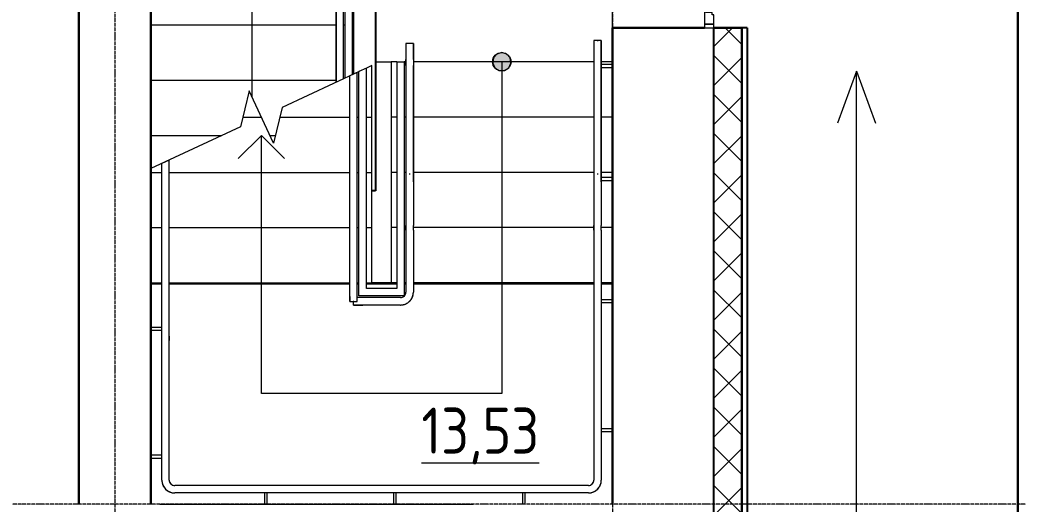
# Model space of a CAD drawing. Header units: millimetres. Extents: x -695119 to 412940, y -249585 to 622758.
# Drawn here: x -85131 to -79714, y 553760 to 556387 of the extents above; entities that cross this region are included whole.
import ezdxf

# ---------------------------------------------------------------- set-up
doc = ezdxf.new("R2010")
doc.units = ezdxf.units.MM
for name, pattern in [('ADSK_Линия сетки', [25, 20, -2.5, 0, -2.5]), ('ADSK_Штриховая_ш2 п1_5', [4.5, 3, -1.5]), ('ADSK_Штриховая_ш3 п1_5', [4.5, 3, -1.5])]:
    doc.linetypes.add(name, pattern=pattern)
for name, color, linetype, lineweight in [('Балясины', 7, 'Continuous', 9), ('Двери', 8, 'Continuous', 9), ('Каркас_Импост', 8, 'Continuous', 9), ('Лестницы', 8, 'Continuous', 9), ('Линии', 7, 'Continuous', 9), ('Марки помещений', 8, 'Continuous', 20), ('Монтажный зазор', 8, 'Continuous', 9), ('Ограждение', 8, 'Continuous', 9), ('Оси', 252, 'Continuous', 9), ('Остекление', 8, 'Continuous', 9), ('Открывание', 8, 'ADSK_Штриховая_ш2 п1_5', 9), ('Панель', 252, 'Continuous', 30), ('Перекрытия', 7, 'Continuous', 18), ('Поручни', 8, 'Continuous', 9), ('Стены разрез', 7, 'Continuous', 30), ('Стены штриховка', 7, 'Continuous', 9), ('Стрелки вверх', 7, 'Continuous', 18), ('Типовые аннотации', 8, 'Continuous', 18), ('Элементы узлов', 8, 'Continuous', 18)]:
    doc.layers.add(name, color=color, linetype=linetype, lineweight=lineweight)
doc.layers.add('Стены', color=194, linetype='Continuous')
doc.styles.add('GOST Common_2', font='', dxfattribs={"width": 0.9, "height": 250})
doc.styles.get('GOST Common_2').set_extended_font_data('GOST type B')

# ---------------------------------------------------------------- blocks, each defined once
blk = doc.blocks.new('Дверь_Alumark_двупольная_S50 - Ш_1_5_Наруж_1720х2200 Л-3897211-План 1 этажа смеж')
at = {"layer": 'Каркас_Импост'}
for p, q in [((-666, 275), (-715, 275)), ((-715, 275), (-715, 225)), ((-666, 267), (-666, 275)), ((916, 275), (916, 267)), ((965, 275), (916, 275)), ((965, 225), (965, 275)), ((-715, 225), (-643, 225)), ((-652, 267), (-666, 267)), ((-652, 233), (-652, 267)), ((-643, 233), (-652, 233)), ((-643, 225), (-643, 233)), ((902, 233), (893, 233)), ((893, 233), (893, 225)), ((893, 225), (965, 225)), ((916, 267), (902, 267)), ((902, 267), (902, 233))]:
    blk.add_line(p, q, dxfattribs=at)
at = {"layer": 'Монтажный зазор'}
for p, q in [((-735, 275), (-735, 225)), ((-715, 275), (-735, 275)), ((-715, 225), (-715, 275)), ((985, 275), (965, 275)), ((965, 275), (965, 225)), ((985, 225), (985, 275)), ((-735, 225), (-715, 225)), ((965, 225), (985, 225))]:
    blk.add_line(p, q, dxfattribs=at)
at = {"layer": 'Остекление'}
for p, q in [((863, 369), (863, 1421)), ((863, 1421), (884, 1421)), ((884, 1421), (884, 369)), ((-634, 621), (-634, 369)), ((-613, 621), (-634, 621)), ((-613, 369), (-613, 621)), ((-634, 369), (-613, 369)), ((884, 369), (863, 369))]:
    blk.add_line(p, q, dxfattribs=at)
at = {"layer": 'Открывание'}
for centre, radius, start, end in [((911, 293), 1186, 90.8696, 180), ((-661, 293), 386, 360, 87.3272)]:
    blk.add_arc(centre, radius, start, end, dxfattribs=at)
at = {"layer": 'Панель'}
for p, q in [((851, 1479), (843, 1479)), ((843, 1479), (843, 1403)), ((885, 1488), (851, 1488)), ((851, 1488), (851, 1479)), ((893, 1497), (885, 1497)), ((885, 1497), (885, 1488)), ((893, 1403), (893, 1497)), ((863, 1403), (863, 1421)), ((863, 1421), (884, 1421)), ((884, 1421), (884, 1403)), ((843, 1403), (863, 1403)), ((884, 1403), (893, 1403)), ((-635, 679), (-643, 679)), ((-643, 679), (-643, 603)), ((-601, 688), (-635, 688)), ((-635, 688), (-635, 679)), ((-593, 697), (-601, 697)), ((-601, 697), (-601, 688)), ((-593, 603), (-593, 697)), ((-634, 603), (-643, 603)), ((-634, 621), (-634, 603)), ((-613, 621), (-634, 621)), ((-613, 603), (-613, 621)), ((-593, 603), (-613, 603)), ((-643, 387), (-643, 293)), ((-634, 387), (-643, 387)), ((-634, 369), (-634, 387)), ((-613, 387), (-613, 369)), ((-593, 387), (-613, 387)), ((-593, 311), (-593, 387)), ((843, 387), (843, 311)), ((843, 387), (863, 387)), ((863, 387), (863, 369)), ((884, 387), (893, 387)), ((884, 369), (884, 387)), ((893, 293), (893, 387)), ((-613, 369), (-634, 369)), ((863, 369), (884, 369)), ((-643, 293), (-635, 293)), ((-635, 293), (-635, 302)), ((-635, 302), (-601, 302)), ((-601, 302), (-601, 311)), ((-601, 311), (-593, 311)), ((843, 311), (851, 311)), ((851, 311), (851, 302)), ((851, 302), (885, 302)), ((885, 302), (885, 293)), ((885, 293), (893, 293))]:
    blk.add_line(p, q, dxfattribs=at)
at = {"layer": 'Панель', "lineweight": 9}
for p, q in [((843, 1403), (843, 387)), ((893, 387), (893, 1403)), ((-643, 603), (-643, 387)), ((-593, 387), (-593, 603))]:
    blk.add_line(p, q, dxfattribs=at)
blk = doc.blocks.new('Ограждение - Ограждение-533052-План 1 этажа смеж')
at = {"layer": 'Поручни'}
for p, q in [((25929, 17726.1), (25889, 17707.4)), ((25929, 17726.1), (25889, 17707.4)), ((25929, 16530.3), (25929, 17726.1)), ((26094, 17760.3), (26134, 17760.3)), ((26094, 17760.3), (26094, 16860.3)), ((26134, 17760.3), (26134, 16860.3)), ((25889, 16490.3), (25889, 17707.4)), ((26094, 16860.3), (26094, 16530.3)), ((26134, 16860.3), (26134, 16490.3)), ((26094, 16530.3), (25929, 16530.3)), ((26134, 16490.3), (25889, 16490.3))]:
    blk.add_line(p, q, dxfattribs=at)
blk = doc.blocks.new('Тип верхнего поручня - Верхний поручень_Внутренний_-533061-План 1 этажа смеж')
at = {"layer": 'Ограждение'}
for p, q in [((26144, 17860.3), (26144, 17773.1)), ((26166.4, 17860.3), (26161.7, 17860.3)), ((26184, 17773.1), (26184, 17860.3)), ((26144, 17739.4), (26144, 17109.7)), ((26184, 17109.7), (26184, 17739.4)), ((26166.1, 17151), (26161.9, 17151))]:
    blk.add_line(p, q, dxfattribs=at)
at = {"layer": 'Ограждение', "flags": 128}
for points in [[(26144, 17739.4), (26144, 17741.9), (26144, 17744.4), (26144, 17747), (26144, 17749.6), (26144, 17752.2), (26144, 17754.9), (26144, 17757.6), (26144, 17760.4), (26144, 17763.1), (26144, 17765.9), (26144, 17768.7), (26144, 17771.5), (26144, 17773.1)], [(26184, 17773.1), (26184, 17770.3), (26184, 17767.5), (26184, 17764.7), (26184, 17762), (26184, 17759.2), (26184, 17756.5), (26184, 17753.8), (26184, 17751.1), (26184, 17748.5), (26184, 17745.9), (26184, 17743.3), (26184, 17740.8), (26184, 17739.4)]]:
    blk.add_lwpolyline(points, dxfattribs=at)
blk = doc.blocks.new('Тип верхнего поручня - Верхний поручень_Внутренний_-V5-План 1 этажа смеж')
at = {"layer": 'Ограждение'}
for p, q in [((26164, 17860.3), (26144, 17860.3)), ((26144, 17860.3), (26144, 17773.1)), ((26184, 17860.3), (26164.3, 17860.3)), ((26184, 17860.3), (26184, 17773.1)), ((26144, 17773.1), (26144, 17749)), ((26184, 17773.1), (26184, 17749)), ((26144, 17749), (26144, 16871.5)), ((26184, 17749), (26184, 16871.5)), ((25879, 17702.7), (25839, 17684.1)), ((25839, 16486.2), (25839, 17684.1)), ((25879, 16486.2), (25879, 17702.7)), ((26144, 16847.4), (26144, 16871.5)), ((26144, 16847.4), (26144, 16510.3)), ((26184, 16847.4), (26184, 16871.5)), ((26184, 16847.4), (26184, 16510.3)), ((25839, 16486.2), (25839, 16460.3)), ((25909, 16480.3), (25879, 16480.3)), ((26114, 16480.3), (25909, 16480.3)), ((25909, 16440.3), (25859, 16440.3)), ((26114, 16440.3), (25909, 16440.3))]:
    blk.add_line(p, q, dxfattribs=at)
for radius in [30, 70]:
    blk.add_arc((26114, 16510.3), radius, 270, 0, dxfattribs=at)
blk = doc.blocks.new('Тип перил - Перила_Внутренний_-1136443-План 1 этажа смеж')
at = {"layer": 'Ограждение'}
for p, q in [((26144, 16871.5), (26144, 16861.9)), ((26184, 16861.9), (26184, 16871.5)), ((25839, 16486.2), (25839, 16460.3)), ((25879, 16460.3), (25879, 16486.2)), ((25909, 16480.3), (25879, 16480.3)), ((25859, 16460.3), (25859, 16457.9)), ((25859, 16440.3), (25909, 16440.3))]:
    blk.add_line(p, q, dxfattribs=at)
at = {"layer": 'Ограждение', "flags": 128}
for points in [[(26144, 16861.9), (26144, 16860.8), (26144, 16859.7), (26144, 16858.6), (26144, 16857.5), (26144, 16856.4), (26144, 16855.2), (26144, 16854.1), (26144, 16852.9), (26144, 16851.7), (26144, 16850.5), (26144, 16849.3), (26144, 16848.1), (26144, 16847.4)], [(26184, 16847.4), (26184, 16848.6), (26184, 16849.8), (26184, 16851), (26184, 16852.2), (26184, 16853.4), (26184, 16854.6), (26184, 16855.7), (26184, 16856.9), (26184, 16858), (26184, 16859.1), (26184, 16860.2), (26184, 16861.3), (26184, 16861.9)], [(26114, 16440.3), (26116.8, 16440.3), (26119.6, 16440.5), (26122.4, 16440.8), (26125.2, 16441.2), (26127.9, 16441.7), (26130.7, 16442.3), (26133.4, 16443), (26136, 16443.8), (26138.7, 16444.8), (26141.3, 16445.8), (26143.8, 16446.9), (26146.3, 16448.2), (26148.8, 16449.5), (26151.2, 16451), (26153.5, 16452.5), (26155.8, 16454.1), (26158, 16455.8), (26160.2, 16457.6), (26162.2, 16459.5), (26164.2, 16461.5), (26166.1, 16463.5), (26168, 16465.7), (26169.7, 16467.9), (26171.4, 16470.1), (26172.9, 16472.4), (26174.4, 16474.8), (26175.8, 16477.3), (26177, 16479.8), (26178.2, 16482.3), (26179.3, 16484.9), (26180.2, 16487.5), (26181.1, 16490.2), (26181.8, 16492.9), (26182.5, 16495.6), (26183, 16498.4), (26183.4, 16501.1), (26183.7, 16503.9), (26183.9, 16506.7), (26184, 16509.5)], [(25861.1, 16460.3), (25859, 16460.3), (25857, 16460.3)]]:
    blk.add_lwpolyline(points, dxfattribs=at)
blk = doc.blocks.new('Тип перил - Перила_Внутренний_-V36-План 1 этажа смеж')
at = {"layer": 'Ограждение'}
for p, q in [((26144, 16847.4), (26144, 16871.5)), ((26184, 16847.4), (26184, 16871.5)), ((25839, 16460.3), (25839, 16486.2)), ((25879, 16460.3), (25879, 16486.2)), ((25909, 16480.3), (25879, 16480.3)), ((25839, 16460.3), (25879, 16460.3)), ((25859, 16440.3), (25859, 16460.3)), ((25909, 16440.3), (25859, 16440.3))]:
    blk.add_line(p, q, dxfattribs=at)
for start, end in [(270, 309.7649), (320.2351, 0)]:
    blk.add_arc((26114, 16510.3), 30, start, end, dxfattribs=at)
blk = doc.blocks.new('Ограждение - Ограждение-2091208-План 1 этажа смеж')
at = {"layer": 'Поручни'}
for p, q in [((25814.4, 19760.3), (25854.4, 19760.3)), ((25814.4, 19460.3), (25814.4, 19760.3)), ((25854.4, 19460.3), (25854.4, 19760.3)), ((25814.4, 17672.6), (25814.4, 19460.3)), ((25854.4, 17691.3), (25854.4, 19460.3))]:
    blk.add_line(p, q, dxfattribs=at)
blk = doc.blocks.new('Тип верхнего поручня - Верхний поручень_Внутренний_-2091241-План 1 этажа смеж')
at = {"layer": 'Ограждение'}
for p, q in [((25764.4, 19860.3), (25764.4, 19760.3)), ((25786.8, 19860.3), (25782.1, 19860.3)), ((25804.4, 19760.3), (25804.4, 19860.3)), ((25764.4, 19760.3), (25764.4, 19475.1)), ((25804.4, 19475.1), (25804.4, 19760.3)), ((25764.4, 19458.7), (25764.4, 17649.3)), ((25804.4, 17668), (25804.4, 19458.7))]:
    blk.add_line(p, q, dxfattribs=at)
at = {"layer": 'Ограждение', "flags": 128}
for points in [[(25764.4, 19475.1), (25764.4, 19473.9), (25764.4, 19472.7), (25764.4, 19471.5), (25764.4, 19470.3), (25764.4, 19469.1), (25764.4, 19468), (25764.4, 19466.8), (25764.4, 19465.7), (25764.4, 19464.5), (25764.4, 19463.4), (25764.4, 19462.3), (25764.4, 19461.2), (25764.4, 19460.2), (25764.4, 19459.2), (25764.4, 19458.7)], [(25804.4, 19458.7), (25804.4, 19459.8), (25804.4, 19460.8), (25804.4, 19461.9), (25804.4, 19463), (25804.4, 19464.1), (25804.4, 19465.2), (25804.4, 19466.3), (25804.4, 19467.5), (25804.4, 19468.7), (25804.4, 19469.8), (25804.4, 19471), (25804.4, 19472.2), (25804.4, 19473.4), (25804.4, 19474.6), (25804.4, 19475.1)]]:
    blk.add_lwpolyline(points, dxfattribs=at)
blk = doc.blocks.new('Тип верхнего поручня - Верхний поручень_Внутренний_-V49-План 1 этажа смеж')
at = {"layer": 'Ограждение'}
for p, q in [((25764.4, 19860.3), (25804.4, 19860.3)), ((25764.4, 19475.1), (25764.4, 19860.3)), ((25804.4, 19475.1), (25804.4, 19860.3)), ((25764.4, 19475.1), (25764.4, 19447.8)), ((25764.4, 17649.3), (25764.4, 19447.8)), ((25804.4, 19475.1), (25804.4, 19447.8)), ((25804.4, 17668), (25804.4, 19447.8))]:
    blk.add_line(p, q, dxfattribs=at)
blk = doc.blocks.new('Тип перил - Перила_Внутренний_-2456860-План 1 этажа смеж')
at = {"layer": 'Ограждение'}
for p, q in [((27164, 17875.3), (27164, 17109.7)), ((27204, 17109.7), (27204, 17875.3)), ((27186.1, 17151), (27181.9, 17151))]:
    blk.add_line(p, q, dxfattribs=at)
at = {"layer": 'Ограждение', "flags": 128}
blk.add_lwpolyline([(27182, 17875.3), (27184, 17875.3), (27186.1, 17875.3)], dxfattribs=at)
blk = doc.blocks.new('Тип перил - Перила_Внутренний_-V51-План 1 этажа смеж')
at = {"layer": 'Ограждение'}
for p, q in [((27204, 17875.3), (27164, 17875.3)), ((27164, 17875.3), (27164, 16871.5)), ((27204, 17875.3), (27204, 16871.5)), ((24859, 17227.1), (24819, 17208.5)), ((24859, 16271.5), (24859, 17227.1)), ((24819, 16271.5), (24819, 17208.5)), ((27164, 16847.4), (27164, 16871.5)), ((27164, 16847.4), (27164, 15490.3)), ((27204, 16847.4), (27204, 16871.5)), ((27204, 16847.4), (27204, 15490.3)), ((24819, 16247.4), (24819, 16271.5)), ((24859, 16247.4), (24859, 16271.5)), ((24819, 15490.3), (24819, 16247.4)), ((24859, 15490.3), (24859, 16247.4)), ((27134, 15460.3), (24889, 15460.3)), ((27134, 15420.3), (24889, 15420.3))]:
    blk.add_line(p, q, dxfattribs=at)
for centre, radius, start, end in [((24889, 15490.3), 70, 180, 270), ((24889, 15490.3), 30, 180, 270), ((27134, 15490.3), 30, 270, 0), ((27134, 15490.3), 70, 270, 0)]:
    blk.add_arc(centre, radius, start, end, dxfattribs=at)
blk = doc.blocks.new('Тип перил - Перила_Внутренний_-2456873-План 1 этажа смеж')
at = {"layer": 'Ограждение'}
for p, q in [((27164, 16871.5), (27164, 16861.9)), ((27204, 16861.9), (27204, 16871.5))]:
    blk.add_line(p, q, dxfattribs=at)
at = {"layer": 'Ограждение', "flags": 128}
for points in [[(27164, 16861.9), (27164, 16860.8), (27164, 16859.7), (27164, 16858.6), (27164, 16857.5), (27164, 16856.4), (27164, 16855.2), (27164, 16854.1), (27164, 16852.9), (27164, 16851.7), (27164, 16850.5), (27164, 16849.3), (27164, 16848.1), (27164, 16847.4)], [(27204, 16847.4), (27204, 16848.6), (27204, 16849.8), (27204, 16851), (27204, 16852.2), (27204, 16853.4), (27204, 16854.6), (27204, 16855.7), (27204, 16856.9), (27204, 16858), (27204, 16859.1), (27204, 16860.2), (27204, 16861.3), (27204, 16861.9)], [(24819, 16247.4), (24819, 16250.2), (24819, 16253), (24819, 16255.8), (24819, 16258.6), (24819, 16261.3), (24819, 16264.1), (24819, 16266.8), (24819, 16269.4), (24819, 16271.5)], [(24859, 16271), (24859, 16268.3), (24859, 16265.6), (24859, 16262.9), (24859, 16260.2), (24859, 16257.4), (24859, 16254.6), (24859, 16251.8), (24859, 16249), (24859, 16247.4)], [(24819, 15490.3), (24819.1, 15487.5), (24819.2, 15484.7), (24819.5, 15481.9), (24819.9, 15479.1), (24820.4, 15476.4), (24821, 15473.6), (24821.7, 15470.9), (24822.6, 15468.2), (24823.5, 15465.6), (24824.5, 15463), (24825.7, 15460.5), (24826.9, 15457.9), (24828.3, 15455.5), (24829.7, 15453.1), (24831.2, 15450.7), (24832.9, 15448.5), (24834.6, 15446.3), (24836.4, 15444.1), (24838.3, 15442), (24840.3, 15440.1), (24842.3, 15438.1), (24844.4, 15436.3), (24846.6, 15434.6), (24848.9, 15432.9), (24851.2, 15431.4), (24853.6, 15429.9), (24856, 15428.5), (24858.5, 15427.3), (24861.1, 15426.1), (24863.7, 15425), (24866.3, 15424.1), (24869, 15423.2), (24871.7, 15422.5), (24874.4, 15421.8), (24877.1, 15421.3), (24879.9, 15420.9), (24882.7, 15420.6), (24885.5, 15420.4), (24888.3, 15420.3)], [(27134, 15420.3), (27136.8, 15420.3), (27139.6, 15420.5), (27142.4, 15420.8), (27145.2, 15421.2), (27147.9, 15421.7), (27150.7, 15422.3), (27153.4, 15423), (27156, 15423.8), (27158.7, 15424.8), (27161.3, 15425.8), (27163.8, 15426.9), (27166.3, 15428.2), (27168.8, 15429.5), (27171.2, 15431), (27173.5, 15432.5), (27175.8, 15434.1), (27178, 15435.8), (27180.2, 15437.6), (27182.2, 15439.5), (27184.2, 15441.5), (27186.1, 15443.5), (27188, 15445.7), (27189.7, 15447.9), (27191.4, 15450.1), (27192.9, 15452.4), (27194.4, 15454.8), (27195.8, 15457.3), (27197, 15459.8), (27198.2, 15462.3), (27199.3, 15464.9), (27200.2, 15467.5), (27201.1, 15470.2), (27201.8, 15472.9), (27202.5, 15475.6), (27203, 15478.4), (27203.4, 15481.1), (27203.7, 15483.9), (27203.9, 15486.7), (27204, 15489.5)]]:
    blk.add_lwpolyline(points, dxfattribs=at)
blk = doc.blocks.new('Тип перил - Перила_Внутренний_-V52-План 1 этажа смеж')
at = {"layer": 'Ограждение'}
for p, q in [((27164, 16847.4), (27164, 16871.5)), ((27204, 16847.4), (27204, 16871.5)), ((24819, 16247.4), (24819, 16271.5)), ((24859, 16247.4), (24859, 16271.5))]:
    blk.add_line(p, q, dxfattribs=at)
for centre, start, end in [((24889, 15490.3), 180, 219.7649), ((24889, 15490.3), 230.2351, 268.4494), ((27134, 15490.3), 271.5506, 309.7649), ((27134, 15490.3), 320.2351, 0)]:
    blk.add_arc(centre, 30, start, end, dxfattribs=at)
blk = doc.blocks.new('ADSK_Ограждение_Опоры_Г_образная - D15 высота60 консоль80-16089-План 1 этажа смеж')
at = {"layer": 'Ограждение'}
for p, q in [((-7.5, 80), (-7.5, 20)), ((7.5, 20), (7.5, 80))]:
    blk.add_line(p, q, dxfattribs=at)
blk = doc.blocks.new('ADSK_Ограждение_Опоры_Г_образная - D15 высота60 консоль80-V53-План 1 этажа смеж')
at = {"layer": 'Ограждение'}
for p, q in [((-7.5, 80), (-7.5, 20)), ((0, 80), (-7.5, 80)), ((7.5, 80), (0, 80)), ((7.5, 20), (7.5, 80))]:
    blk.add_line(p, q, dxfattribs=at)
blk = doc.blocks.new('ADSK_Стрелка1 - С кружком-805628-План 1 этажа смеж')
at = {"layer": 'Элементы узлов'}
blk.add_line((0, 0), (2400, 0), dxfattribs=at)

msp = doc.modelspace()

# ---------------------------------------------------------------- hatches: boundary and pattern name
at = {"layer": 'Стены разрез', "lineweight": 9}
h = msp.add_hatch(dxfattribs=at)
h.set_pattern_fill('FP_4', color=256, style=0, pattern_type=2)
h.set_pattern_definition([(0, (-109179.56, 538399.79), (406.4, 101.6), [33.528, -271.272, 33.528, -271.272, -1625.6]), (0, (-109179.56, 538399.79), (406.4, 101.6), [-609.6, 33.528, -576.072, 33.528, -271.272, -711.2]), (0, (-109179.56, 538399.79), (406.4, 101.6), [-1524, 33.528, -169.672, 33.528, -474.472]), (120, (-109027.16, 538450.59), (-291.18818, 301.15272), [33.528, -271.272, 33.528, -271.272, -1625.6]), (120, (-109027.16, 538450.59), (-291.18818, 301.15272), [-609.6, 33.528, -576.072, 33.528, -271.272, -711.2]), (120, (-109027.16, 538450.59), (-291.18818, 301.15272), [-1524, 33.528, -169.672, 33.528, -474.472]), (240, (-108976.36, 538653.79), (-115.21182, -402.75272), [33.528, -271.272, 33.528, -271.272, -1625.6]), (240, (-108976.36, 538653.79), (-115.21182, -402.75272), [-609.6, 33.528, -576.072, 33.528, -271.272, -711.2]), (240, (-108976.36, 538653.79), (-115.21182, -402.75272), [-1524, 33.528, -169.672, 33.528, -474.472])])
h.paths.add_polyline_path([(-81213.535, 553058.058), (-81213.535, 556345.058), (-81365.535, 556345.058), (-81365.535, 556343.058), (-81215.535, 556343.058), (-81215.535, 553058.058)])
h.paths.add_polyline_path([(-81365.535, 558065.058), (-81213.535, 558065.058), (-81213.535, 559855.058), (-81365.535, 559855.058), (-81365.535, 559853.058), (-81215.535, 559853.058), (-81215.535, 558067.058), (-81365.535, 558067.058)])
h.paths.add_polyline_path([(-81213.535, 561055.058), (-81213.535, 565860.058), (-81215.535, 565860.058), (-81215.535, 561057.058), (-81365.535, 561057.058), (-81365.535, 561055.058)])
h = msp.add_hatch(dxfattribs=at)
h.set_pattern_fill('FP_5', color=256, style=0, pattern_type=2)
h.set_pattern_definition([(45, (-109179.56, 538399.79), (-106.066, 106.066), []), (135, (-109179.56, 538399.79), (-106.066, -106.066), [])])
h.paths.add_polyline_path([(-81365.535, 553058.058), (-81215.535, 553058.058), (-81215.535, 556343.058), (-81365.535, 556343.058), (-81365.535, 553210.058)])
h.paths.add_polyline_path([(-81215.535, 558067.058), (-81215.535, 559853.058), (-81365.535, 559853.058), (-81365.535, 558067.058)])
h.paths.add_polyline_path([(-81365.535, 561057.058), (-81215.535, 561057.058), (-81215.535, 565860.058), (-81365.535, 565860.058), (-81365.535, 562127.583)])
at = {"layer": 'Стрелки вверх'}
h = msp.add_hatch(color=256, dxfattribs=at)
edge = h.paths.add_edge_path()
edge.add_arc((-82515.535, 556160.058), 50, 0, 360)
msp.add_hatch(color=256, dxfattribs=at).paths.add_polyline_path([(-82501.449, 556112.083), (-82477.748, 556127.315), (-82466.044, 556152.942), (-82470.054, 556180.829), (-82488.503, 556202.12), (-82515.535, 556210.058), (-82542.567, 556202.12), (-82561.017, 556180.829), (-82565.026, 556152.942), (-82553.323, 556127.315), (-82529.622, 556112.083)])

# ---------------------------------------------------------------- linework, layer by layer
at = {"layer": 'Лестницы'}
for p, q in [((-84420.535, 556360.058), (-83415.135, 556360.058)), ((-84420.535, 556360.058), (-83415.135, 556360.058)), ((-83375.135, 556360.058), (-83365.135, 556360.058)), ((-83375.135, 556360.058), (-83365.135, 556360.058)), ((-83325.135, 556360.058), (-83320.535, 556360.058)), ((-83325.135, 556360.058), (-83320.535, 556360.058)), ((-83220.535, 556139.842), (-83250.535, 556125.853)), ((-83220.535, 555860.058), (-83220.535, 556139.842)), ((-83085.535, 556160.058), (-83115.535, 556160.058)), ((-83115.535, 556160.058), (-83115.535, 555860.058)), ((-83085.535, 556160.058), (-83115.535, 556160.058)), ((-83035.535, 556160.058), (-83045.535, 556160.058)), ((-83035.535, 556160.058), (-83045.535, 556160.058)), ((-82015.535, 556160.058), (-82995.714, 556160.058)), ((-82015.535, 556160.058), (-82995.714, 556160.058)), ((-81915.535, 556160.058), (-81975.535, 556160.058)), ((-81915.535, 556160.058), (-81975.535, 556160.058)), ((-83290.535, 556107.201), (-83707.247, 555912.885)), ((-84420.535, 556060.058), (-83415.135, 556060.058)), ((-84420.535, 556060.058), (-83415.135, 556060.058)), ((-83886.569, 556001.668), (-83933.824, 555807.23)), ((-83754.501, 555718.447), (-83886.569, 556001.668)), ((-83707.247, 555912.885), (-83754.501, 555718.447)), ((-83920.985, 555860.058), (-83820.535, 555860.058)), ((-83920.985, 555860.058), (-83820.535, 555860.058)), ((-83720.085, 555860.058), (-83340.535, 555860.058)), ((-83720.085, 555860.058), (-83340.535, 555860.058)), ((-83300.535, 555860.058), (-83290.535, 555860.058)), ((-83300.535, 555860.058), (-83290.535, 555860.058)), ((-83250.535, 555860.058), (-83220.535, 555860.058)), ((-83250.535, 555860.058), (-83220.535, 555860.058)), ((-83220.535, 555560.058), (-83220.535, 555860.058)), ((-83115.535, 555860.058), (-83115.535, 555560.058)), ((-83085.535, 555860.058), (-83115.535, 555860.058)), ((-83085.535, 555860.058), (-83115.535, 555860.058)), ((-83035.535, 555860.058), (-83045.535, 555860.058)), ((-83035.535, 555860.058), (-83045.535, 555860.058)), ((-82015.535, 555860.058), (-82995.535, 555860.058)), ((-82015.535, 555860.058), (-82995.535, 555860.058)), ((-81915.535, 555860.058), (-81975.535, 555860.058)), ((-81915.535, 555860.058), (-81975.535, 555860.058)), ((-83933.824, 555807.23), (-84420.535, 555580.273)), ((-84420.535, 555760.058), (-84034.986, 555760.058)), ((-84420.535, 555760.058), (-84034.986, 555760.058)), ((-83773.904, 555760.058), (-83744.389, 555760.058)), ((-83773.904, 555760.058), (-83744.389, 555760.058)), ((-84420.535, 555560.058), (-84360.535, 555560.058)), ((-84420.535, 555560.058), (-84360.535, 555560.058)), ((-84320.535, 555560.058), (-83340.535, 555560.058)), ((-84320.535, 555560.058), (-83340.535, 555560.058)), ((-83300.535, 555560.058), (-83290.535, 555560.058)), ((-83300.535, 555560.058), (-83290.535, 555560.058)), ((-83250.535, 555560.058), (-83220.535, 555560.058)), ((-83250.535, 555560.058), (-83220.535, 555560.058)), ((-83220.535, 555260.058), (-83220.535, 555560.058)), ((-83115.535, 555560.058), (-83115.535, 555260.058)), ((-83085.535, 555560.058), (-83115.535, 555560.058)), ((-83085.535, 555560.058), (-83115.535, 555560.058)), ((-83035.535, 555560.058), (-83045.535, 555560.058)), ((-83035.535, 555560.058), (-83045.535, 555560.058)), ((-82015.535, 555560.058), (-82995.535, 555560.058)), ((-82015.535, 555560.058), (-82995.535, 555560.058)), ((-81915.535, 555560.058), (-81975.535, 555560.058)), ((-81915.535, 555560.058), (-81975.535, 555560.058)), ((-84420.535, 555260.058), (-84360.535, 555260.058)), ((-84420.535, 555260.058), (-84360.535, 555260.058)), ((-84320.535, 555260.058), (-83340.535, 555260.058)), ((-84320.535, 555260.058), (-83340.535, 555260.058)), ((-83300.535, 555260.058), (-83290.535, 555260.058)), ((-83300.535, 555260.058), (-83290.535, 555260.058)), ((-83250.535, 555260.058), (-83220.535, 555260.058)), ((-83250.535, 555260.058), (-83220.535, 555260.058)), ((-83220.535, 554960.058), (-83220.535, 555260.058)), ((-83115.535, 555260.058), (-83115.535, 554960.058)), ((-83085.535, 555260.058), (-83115.535, 555260.058)), ((-83085.535, 555260.058), (-83115.535, 555260.058)), ((-83035.002, 555260.058), (-83045.535, 555260.058)), ((-83035.002, 555260.058), (-83045.535, 555260.058)), ((-82015.002, 555260.058), (-82996.069, 555260.058)), ((-82015.002, 555260.058), (-82996.069, 555260.058)), ((-81915.535, 555260.058), (-81976.069, 555260.058)), ((-81915.535, 555260.058), (-81976.069, 555260.058)), ((-84420.535, 554960.058), (-84360.535, 554960.058)), ((-84420.535, 554960.058), (-84360.535, 554960.058)), ((-84320.535, 554960.058), (-83340.535, 554960.058)), ((-84320.535, 554960.058), (-83340.535, 554960.058)), ((-83300.535, 554960.058), (-83290.535, 554960.058)), ((-83300.535, 554960.058), (-83290.535, 554960.058)), ((-83250.535, 554960.058), (-83220.535, 554960.058)), ((-83250.535, 554960.058), (-83220.535, 554960.058)), ((-83115.535, 554960.058), (-83220.535, 554960.058)), ((-83085.535, 554960.058), (-83115.535, 554960.058)), ((-83035.535, 554960.058), (-83045.535, 554960.058)), ((-82015.535, 554960.058), (-82995.535, 554960.058)), ((-81915.535, 554960.058), (-81975.535, 554960.058)), ((-84371.051, 553760.058), (-83803.789, 553760.058)), ((-83788.789, 553760.058), (-83103.789, 553760.058)), ((-83088.789, 553760.058), (-82671.051, 553760.058))]:
    msp.add_line(p, q, dxfattribs=at)
at = {"layer": 'Линии', "linetype": 'ADSK_Штриховая_ш3 п1_5', "lineweight": 30}
msp.add_line((-79715.535, 553712.856), (-79715.535, 567613.058), dxfattribs=at)
at = {"layer": 'Оси', "linetype": 'ADSK_Линия сетки'}
for p, q in [((-84615.535, 572133.794), (-84615.535, 547601.515)), ((-81915.535, 572133.794), (-81915.535, 550313.64)), ((-72648.241, 553760.058), (-149587.813, 553760.058))]:
    msp.add_line(p, q, dxfattribs=at)
at = {"layer": 'Перекрытия', "color": 49, "true_color": 0x464646}
for p, q in [((-81915.535, 556345.058), (-81915.535, 558065.058)), ((-83200.535, 556160.058), (-83115.535, 556160.058)), ((-84360.535, 554953.127), (-84420.535, 554953.127)), ((-83340.535, 554953.127), (-84320.535, 554953.127)), ((-83290.535, 554953.127), (-83300.535, 554953.127)), ((-83085.535, 554953.127), (-83250.535, 554953.127)), ((-83035.535, 554953.127), (-83045.535, 554953.127)), ((-82015.535, 554953.127), (-82995.535, 554953.127)), ((-81915.535, 554953.127), (-81975.535, 554953.127))]:
    msp.add_line(p, q, dxfattribs=at)
at = {"layer": 'Стены'}
for p, q in [((-83320.535, 556093.212), (-83320.535, 556902.227)), ((-83200.535, 556902.227), (-83200.535, 555460.058)), ((-81365.535, 553210.058), (-81365.535, 556345.058)), ((-81183.535, 556345.058), (-81213.535, 556345.058)), ((-81183.535, 556345.058), (-81183.535, 553028.058)), ((-83200.535, 555460.058), (-83220.535, 555460.058))]:
    msp.add_line(p, q, dxfattribs=at)
at = {"layer": 'Стены разрез'}
for p, q in [((-84810.535, 558165.058), (-84810.535, 553760.058)), ((-84420.535, 553760.058), (-84420.535, 558165.058)), ((-81915.535, 556345.058), (-81915.535, 553760.058)), ((-81415.535, 556345.058), (-81915.535, 556345.058)), ((-81365.535, 556345.058), (-81213.535, 556345.058)), ((-81213.535, 553058.058), (-81213.535, 556345.058))]:
    msp.add_line(p, q, dxfattribs=at)
at = {"layer": 'Стены штриховка'}
for p, q in [((-81215.535, 556343.058), (-81365.535, 556343.058)), ((-81215.535, 553058.058), (-81215.535, 556343.058))]:
    msp.add_line(p, q, dxfattribs=at)
at = {"layer": 'Стрелки вверх'}
for p, q in [((-83870.535, 556360.058), (-83870.535, 556660.058)), ((-83870.535, 556060.058), (-83870.535, 556360.058)), ((-82561.017, 556180.829), (-82565.026, 556152.942)), ((-82542.567, 556202.12), (-82561.017, 556180.829)), ((-82515.535, 556210.058), (-82542.567, 556202.12)), ((-82488.503, 556202.12), (-82515.535, 556210.058)), ((-82470.054, 556180.829), (-82488.503, 556202.12)), ((-82466.044, 556152.942), (-82470.054, 556180.829)), ((-82565.026, 556152.942), (-82553.323, 556127.315)), ((-82553.323, 556127.315), (-82529.622, 556112.083)), ((-82515.535, 556160.058), (-82515.535, 555860.058)), ((-82501.449, 556112.083), (-82477.748, 556127.315)), ((-82477.748, 556127.315), (-82466.044, 556152.942)), ((-82529.622, 556112.083), (-82501.449, 556112.083)), ((-83870.535, 555967.283), (-83870.535, 556060.058)), ((-82515.535, 555860.058), (-82515.535, 555560.058)), ((-83820.535, 555760.058), (-83945.535, 555635.058)), ((-83820.535, 555560.058), (-83820.535, 555760.058)), ((-83820.535, 555760.058), (-83695.535, 555635.058)), ((-83820.535, 555260.058), (-83820.535, 555560.058)), ((-82515.535, 555560.058), (-82515.535, 555260.058)), ((-83820.535, 554960.058), (-83820.535, 555260.058)), ((-82515.535, 555260.058), (-82515.535, 554960.058)), ((-83820.535, 554360.058), (-83820.535, 554960.058)), ((-82515.535, 554960.058), (-82515.535, 554360.058)), ((-82515.535, 554360.058), (-83820.535, 554360.058))]:
    msp.add_line(p, q, dxfattribs=at)
msp.add_circle((-82515.535, 556160.058), 50, dxfattribs=at)
at = {"layer": 'Типовые аннотации', "lineweight": 20}
for q in [(-80693.141, 555826.948), (-80487.929, 555826.948)]:
    msp.add_line((-80590.535, 556108.856), q, dxfattribs=at)

# ---------------------------------------------------------------- block references
at = {"layer": 'Балясины'}
for name in ['Ограждение - Ограждение-2091208-План 1 этажа смеж', 'Ограждение - Ограждение-533052-План 1 этажа смеж']:
    msp.add_blockref(name, (-109179.558, 538399.789), dxfattribs=at)
at = {"layer": 'Двери', "rotation": 269.9999999999999}
msp.add_blockref('Дверь_Alumark_двупольная_S50 - Ш_1_5_Наруж_1720х2200 Л-3897211-План 1 этажа смеж', (-81640.535, 557330.058), dxfattribs=at)
at = {"layer": 'Ограждение'}
for name in ['Тип верхнего поручня - Верхний поручень_Внутренний_-2091241-План 1 этажа смеж', 'Тип верхнего поручня - Верхний поручень_Внутренний_-V49-План 1 этажа смеж', 'Тип перил - Перила_Внутренний_-V51-План 1 этажа смеж', 'Тип верхнего поручня - Верхний поручень_Внутренний_-V5-План 1 этажа смеж', 'Тип верхнего поручня - Верхний поручень_Внутренний_-533061-План 1 этажа смеж', 'Тип перил - Перила_Внутренний_-2456860-План 1 этажа смеж', 'Тип перил - Перила_Внутренний_-2456873-План 1 этажа смеж', 'Тип перил - Перила_Внутренний_-V52-План 1 этажа смеж', 'Тип перил - Перила_Внутренний_-1136443-План 1 этажа смеж', 'Тип перил - Перила_Внутренний_-V36-План 1 этажа смеж']:
    msp.add_blockref(name, (-109179.558, 538399.789), dxfattribs=at)
for name, p, rotation in [('ADSK_Ограждение_Опоры_Г_образная - D15 высота60 консоль80-16089-План 1 этажа смеж', (-81995.535, 556137.368), 270), ('ADSK_Ограждение_Опоры_Г_образная - D15 высота60 консоль80-16089-План 1 этажа смеж', (-81995.535, 555524.017), 270), ('ADSK_Ограждение_Опоры_Г_образная - D15 высота60 консоль80-16089-План 1 этажа смеж', (-81995.535, 554860.764), 270), ('ADSK_Ограждение_Опоры_Г_образная - D15 высота60 консоль80-16089-План 1 этажа смеж', (-84340.535, 554710.666), 90), ('ADSK_Ограждение_Опоры_Г_образная - D15 высота60 консоль80-16089-План 1 этажа смеж', (-81995.535, 554160.764), 270), ('ADSK_Ограждение_Опоры_Г_образная - D15 высота60 консоль80-16089-План 1 этажа смеж', (-84340.535, 554017.272), 90), ('ADSK_Ограждение_Опоры_Г_образная - D15 высота60 консоль80-V53-План 1 этажа смеж', (-83796.289, 553840.058), 180), ('ADSK_Ограждение_Опоры_Г_образная - D15 высота60 консоль80-V53-План 1 этажа смеж', (-83096.289, 553840.058), 180), ('ADSK_Ограждение_Опоры_Г_образная - D15 высота60 консоль80-16089-План 1 этажа смеж', (-82396.289, 553840.058), 180)]:
    msp.add_blockref(name, p, dxfattribs=dict(at, rotation=rotation))
at = {"layer": 'Элементы узлов', "rotation": 89.9999999999999}
msp.add_blockref('ADSK_Стрелка1 - С кружком-805628-План 1 этажа смеж', (-80590.535, 553708.856), dxfattribs=at)

# ---------------------------------------------------------------- texts
at = {"layer": 'Марки помещений', "lineweight": 9, "insert": (-82951.881, 554283.293), "char_height": 250, "width": 815.31619, "attachment_point": 1, "style": 'GOST Common_2'}
msp.add_mtext('\\L13,53', dxfattribs=at)

doc.saveas('drawing.dxf')
